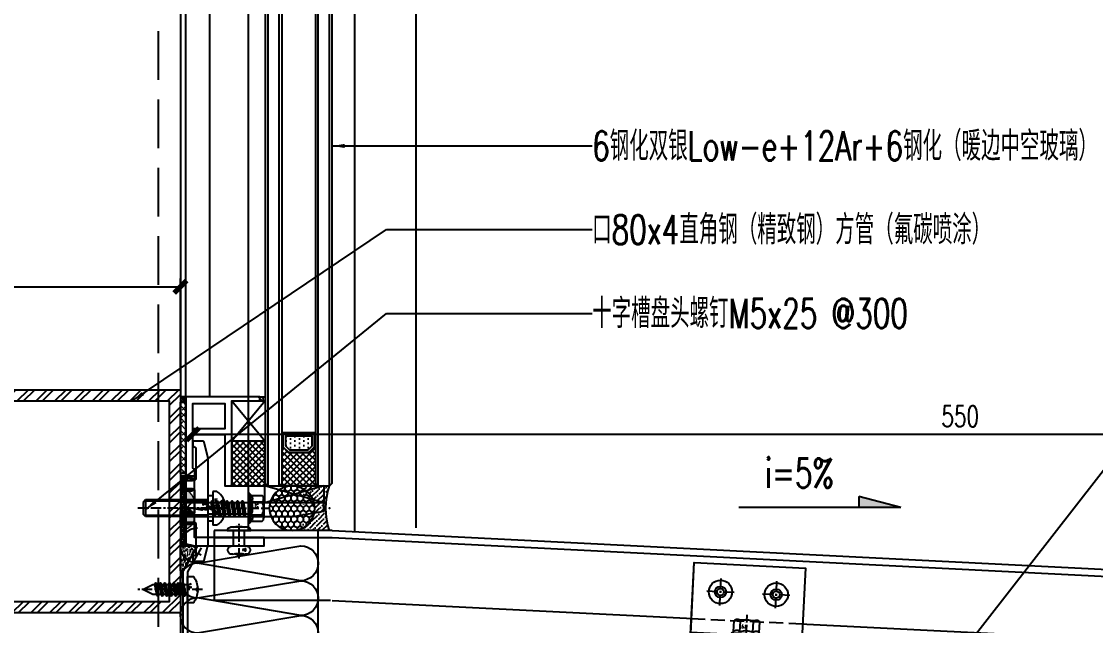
# Model space of a CAD drawing. Extents: x -160106 to 966792, y -663931 to 1550022.
# Drawn here: x -60194.4 to -59809.6, y -98977.3 to -98760.8 of the extents above; entities that cross this region are included whole.
import ezdxf
from ezdxf.enums import TextEntityAlignment as Align

# ---------------------------------------------------------------- set-up
doc = ezdxf.new("R2010")
doc.units = 0
for name, pattern in [('AUSGEZOGEN', [0]), ('CENTER', [2, 1.25, -0.25, 0.25, -0.25]), ('ZN-CENTER', [2, 1.25, -0.25, 0.25, -0.25]), ('ZN-DASH', [0.35, 0.25, -0.1])]:
    doc.linetypes.add(name, pattern=pattern)
for name, color, linetype in [('!ZN1-填充-8', 8, 'Continuous'), ('!ZN3-不锈钢板幕墙-7', 7, 'Continuous'), ('!ZN3-玻璃幕墙-4', 4, 'Continuous'), ('!ZN3-铝板幕墙-3', 3, 'Continuous'), ('!ZN4-辅助材料-1', 1, 'Continuous'), ('!ZN4-配件-11', 11, 'Continuous'), ('!ZN5-钢材投影-40', 40, 'Continuous'), ('!ZN5-铝材投影-112', 112, 'Continuous'), ('!ZN5-铝材断面-6', 6, 'Continuous'), ('!ZN6-虚线-8', 8, 'ZN-DASH'), ('2钢材断面', 2, 'Continuous'), ('3符号', 173, 'Continuous'), ('A_Hatch', 8, 'Continuous'), ('DIM', 173, 'Continuous'), ('Fill', 8, 'Continuous'), ('TEXT', 7, 'Continuous'), ('型材截面颜色', 253, 'Continuous')]:
    doc.layers.add(name, color=color, linetype=linetype)
for name, color, linetype, lineweight in [('0CABR-填充', 8, 'Continuous', 5), ('0CABR-密封材料、垫片', 195, 'Continuous', 9), ('0填充', 8, 'Continuous', 13)]:
    doc.layers.add(name, color=color, linetype=linetype, lineweight=lineweight)
doc.styles.add('DHTEXT-1', font='ROMANS.shx', dxfattribs={"width": 0.7, "bigfont": 'CHINESE.shx'})
doc.styles.add('卓越符号', font='ROMANS.shx', dxfattribs={"width": 0.7, "bigfont": 'CHINESE.shx'})
doc.dimstyles.new('ZN3', dxfattribs={"dimscale": 3, "dimtxt": 2.5, "dimasz": 1.5, "dimexe": 1, "dimexo": 2, "dimgap": 0.9, "dimtad": 1, "dimdec": 0, "dimdsep": 46, "dimtxsty": 'DHTEXT-1', "dimblk": 'ARCHTICK', "dimcen": 2.5, "dimclrd": 173, "dimclre": 173, "dimclrt": 7, "dimazin": 2, "dimtfac": 1, "dimtix": 1, "dimtmove": 2, "dimatfit": 3, "dimfxl": 0, "dimarcsym": 0})

# ---------------------------------------------------------------- blocks, each defined once
blk = doc.blocks.new('_ArchTick')
at = {"color": 0, "linetype": 'ByBlock', "const_width": 0.4}
blk.add_lwpolyline([(-0.5, -0.5), (0.5, 0.5)], dxfattribs=at)
blk = doc.blocks.new('*D3449')
at = {"layer": 'Defpoints', "color": 0, "ltscale": 30, "transparency": 16777216}
for p in [(-59583.04, -98908.71), (-60133.04, -98926.32), (-59583.04, -98968.26)]:
    blk.add_point(p, dxfattribs=at)
at = {"layer": 'DIM', "color": 173, "linetype": 'ByBlock', "lineweight": -2, "ltscale": 30, "transparency": 16777216}
for p, q in [((-60133.04, -98920.32), (-60133.04, -98905.71)), ((-60133.04, -98908.71), (-59583.04, -98908.71)), ((-59583.04, -98962.26), (-59583.04, -98905.71))]:
    blk.add_line(p, q, dxfattribs=at)
at = {"layer": 'DIM', "color": 173, "lineweight": -2, "ltscale": 30, "transparency": 16777216, "xscale": 4.5, "yscale": 4.5, "zscale": 4.5, "rotation": 180}
blk.add_blockref('_ArchTick', (-60133.04, -98908.71), dxfattribs=at)
at = {"layer": 'DIM', "color": 173, "lineweight": -2, "ltscale": 30, "transparency": 16777216, "xscale": 4.5, "yscale": 4.5, "zscale": 4.5}
blk.add_blockref('_ArchTick', (-59583.04, -98908.71), dxfattribs=at)
at = {"layer": 'DIM', "color": 7, "ltscale": 30, "transparency": 16777216, "insert": (-59858.04, -98902.26), "char_height": 7.5, "attachment_point": 5, "style": 'DHTEXT-1'}
blk.add_mtext('550', dxfattribs=at)
blk = doc.blocks.new('*U1233')
blk.add_hatch(color=256).paths.add_polyline_path([(-7.1, 1.32), (-12.1, 0), (-7.1, 0)])
for p, q in [((-12.1, 0), (-7.1, 1.32)), ((-7.1, 1.32), (-7.1, 0)), ((-12.1, 0), (7.21, 0))]:
    blk.add_line(p, q)
at = {"color": 0, "style": '卓越符号', "width": 0.7, "flags": 8}
blk.add_attdef('I=3%', text='', height=3.5, dxfattribs=at).set_placement((0, 1.31), align=Align.BOTTOM_CENTER)
blk = doc.blocks.new('*D3442')
at = {"layer": 'Defpoints', "color": 0, "ltscale": 30, "transparency": 16777216}
for p in [(-60137.44, -98855.86), (-60337.44, -98892.76), (-60137.44, -98892.76)]:
    blk.add_point(p, dxfattribs=at)
at = {"layer": 'DIM', "color": 173, "linetype": 'ByBlock', "lineweight": -2, "ltscale": 30, "transparency": 16777216}
for p, q in [((-60337.44, -98886.76), (-60337.44, -98852.86)), ((-60137.44, -98886.76), (-60137.44, -98852.86)), ((-60337.44, -98855.86), (-60137.44, -98855.86))]:
    blk.add_line(p, q, dxfattribs=at)
at = {"layer": 'DIM', "color": 173, "lineweight": -2, "ltscale": 30, "transparency": 16777216, "xscale": 4.5, "yscale": 4.5, "zscale": 4.5, "rotation": 180}
blk.add_blockref('_ArchTick', (-60337.44, -98855.86), dxfattribs=at)
at = {"layer": 'DIM', "color": 173, "lineweight": -2, "ltscale": 30, "transparency": 16777216, "xscale": 4.5, "yscale": 4.5, "zscale": 4.5}
blk.add_blockref('_ArchTick', (-60137.44, -98855.86), dxfattribs=at)
at = {"layer": 'DIM', "color": 7, "ltscale": 30, "transparency": 16777216, "insert": (-60237.44, -98849.41), "char_height": 7.5, "attachment_point": 5, "style": 'DHTEXT-1'}
blk.add_mtext('200', dxfattribs=at)
blk = doc.blocks.new('*U3378')
at = {"ltscale": 10}
for p, q in [((-1.02, 4.62), (-4.95, 4.62)), ((-0.55, -5.12), (-0.55, 5.12)), ((-0.17, 5.48), (0, 4.84)), ((0, -4.84), (0, 4.84)), ((-5.45, -3.46), (-5.45, 3.46)), ((-1.02, 2.31), (-4.95, 2.31)), ((0, 2.08), (14.29, 2.08)), ((1.42, 2.73), (2.2, -2.73)), ((3.22, 2.73), (4, -2.73)), ((5.02, 2.73), (5.8, -2.73)), ((6.82, 2.73), (7.6, -2.73)), ((8.62, 2.73), (9.4, -2.73)), ((10.42, 2.73), (11.2, -2.73)), ((12.22, 2.73), (13, -2.73)), ((-1.02, -2.31), (-4.95, -2.31)), ((14.29, -2.09), (0, -2.09)), ((-1.02, -4.62), (-4.95, -4.62)), ((-0.17, -5.48), (0, -4.84))]:
    blk.add_line(p, q, dxfattribs=at)
at = {"color": 0, "linetype": 'ZN-CENTER', "ltscale": 3}
blk.add_line((24, 0), (-7.28, 0), dxfattribs=at)
at = {"ltscale": 10}
for points in [[(1.83, -2.09), (1.05, 2.08), (1.42, 2.73), (1.79, 2.08), (2.57, -2.09), (2.2, -2.73)], [(3.63, -2.09), (2.85, 2.08), (3.22, 2.73), (3.59, 2.08), (4.37, -2.09), (4, -2.73)], [(5.43, -2.09), (4.65, 2.08), (5.02, 2.73), (5.39, 2.08), (6.17, -2.09), (5.8, -2.73)], [(7.23, -2.09), (6.45, 2.08), (6.82, 2.73), (7.19, 2.08), (7.97, -2.09), (7.6, -2.73)], [(9.03, -2.09), (8.25, 2.08), (8.62, 2.73), (8.99, 2.08), (9.77, -2.09), (9.4, -2.73)], [(10.83, -2.09), (10.05, 2.08), (10.42, 2.73), (10.79, 2.08), (11.57, -2.09), (11.2, -2.73)], [(12.63, -2.09), (11.85, 2.08), (12.22, 2.73), (12.59, 2.08), (13.37, -2.09), (13, -2.73)]]:
    blk.add_lwpolyline(points, close=True, dxfattribs=at)
for points in [[(14.29, -2.09, -0.414214), (14.45, -2.24), (14.45, -2.32), (20.18, -2.32), (22, -0.26), (22, 0.26), (20.18, 2.32), (14.45, 2.32), (14.45, 2.24, -0.414214), (14.29, 2.08)], [(16.51, -2.32), (16.36, -1.2), (15.83, -1.52, -0.530462), (15.03, -1.17), (14.81, 0.1, -0.651316), (15.47, 0.54), (16, 0.21), (16.77, 0.66), (22, -0.26, -0.201226), (20.18, 2.32)]]:
    blk.add_lwpolyline(points, format="xyb", dxfattribs=at)
for centre, radius, start, end in [((-3.87, 3.46), 1.58, 133.1736, 226.8264), ((0.07, 3.46), 1.58, 133.1736, 226.8264), ((7.48, -2.87), 11.32, 132.4922, 138.6064), ((0.13, 0), 5.58, 155.5673, 204.4327), ((4.07, 0), 5.58, 155.5673, 204.4327), ((-3.87, -3.46), 1.58, 133.1736, 226.8264), ((0.07, -3.46), 1.58, 133.1736, 226.8264), ((7.48, 2.87), 11.32, 221.3936, 227.5078)]:
    blk.add_arc(centre, radius, start, end, dxfattribs=at)
at = {"layer": 'Defpoints', "color": 0, "ltscale": 10, "style": 'DHTEXT-1', "width": 0.7}
blk.add_text('5.5', height=1, rotation=90, dxfattribs=at).set_placement((-2.46, -0.93), align=Align.CENTER)
blk = doc.blocks.new('*U3563')
at = {"linetype": 'ByBlock', "lineweight": -2, "ltscale": 10}
for p, q in [((0, 4.2), (0, -4.2)), ((-1.2, -3), (-1.2, 3)), ((5.5, 2), (0, 2)), ((5.5, 2.5), (5.5, -2.5)), ((5.5, -2), (0, -2))]:
    blk.add_line(p, q, dxfattribs=at)
at = {"color": 0, "linetype": 'CENTER', "ltscale": 3}
blk.add_line((10.01, 0), (-2.45, 0), dxfattribs=at)
at = {"linetype": 'ByBlock', "lineweight": -2, "ltscale": 10}
for centre, radius, start, end in [((0, 3), 1.2, 90, 180), ((7, 2.5), 1.5, 348.448, 180), ((4.42, 0), 5.96, 160.395, 199.605), ((16.17, 0), 8, 164.3308, 195.6692), ((6.19, 0), 2.67, 323.2266, 36.7843), ((0, -3), 1.2, 180, 270), ((7, -2.5), 1.5, 180, 11.552)]:
    blk.add_arc(centre, radius, start, end, dxfattribs=at)
at = {"layer": 'Defpoints', "color": 0, "ltscale": 10, "style": 'DHTEXT-1', "width": 0.7}
blk.add_text('D4', height=1, rotation=90, dxfattribs=at).set_placement((7.37, -1.85), align=Align.CENTER)
blk = doc.blocks.new('*U1991')
at = {"ltscale": 10}
for p, q in [((-1.02, 4.62), (-4.95, 4.62)), ((-0.55, -5.12), (-0.55, 5.12)), ((-0.17, 5.48), (0, 4.84)), ((0, -4.84), (0, 4.84)), ((-5.45, -3.46), (-5.45, 3.46)), ((-1.02, 2.31), (-4.95, 2.31)), ((0, 2.08), (14.29, 2.08)), ((1.42, 2.73), (2.2, -2.73)), ((3.22, 2.73), (4, -2.73)), ((5.02, 2.73), (5.8, -2.73)), ((6.82, 2.73), (7.6, -2.73)), ((8.62, 2.73), (9.4, -2.73)), ((10.42, 2.73), (11.2, -2.73)), ((12.22, 2.73), (13, -2.73)), ((-1.02, -2.31), (-4.95, -2.31)), ((14.29, -2.09), (0, -2.09)), ((-1.02, -4.62), (-4.95, -4.62)), ((-0.17, -5.48), (0, -4.84))]:
    blk.add_line(p, q, dxfattribs=at)
at = {"color": 0, "linetype": 'ZN-CENTER', "ltscale": 3}
blk.add_line((24, 0), (-7.28, 0), dxfattribs=at)
at = {"ltscale": 10}
for points in [[(1.83, -2.09), (1.05, 2.08), (1.42, 2.73), (1.79, 2.08), (2.57, -2.09), (2.2, -2.73)], [(3.63, -2.09), (2.85, 2.08), (3.22, 2.73), (3.59, 2.08), (4.37, -2.09), (4, -2.73)], [(5.43, -2.09), (4.65, 2.08), (5.02, 2.73), (5.39, 2.08), (6.17, -2.09), (5.8, -2.73)], [(7.23, -2.09), (6.45, 2.08), (6.82, 2.73), (7.19, 2.08), (7.97, -2.09), (7.6, -2.73)], [(9.03, -2.09), (8.25, 2.08), (8.62, 2.73), (8.99, 2.08), (9.77, -2.09), (9.4, -2.73)], [(10.83, -2.09), (10.05, 2.08), (10.42, 2.73), (10.79, 2.08), (11.57, -2.09), (11.2, -2.73)], [(12.63, -2.09), (11.85, 2.08), (12.22, 2.73), (12.59, 2.08), (13.37, -2.09), (13, -2.73)]]:
    blk.add_lwpolyline(points, close=True, dxfattribs=at)
for points in [[(14.29, -2.09, -0.414214), (14.45, -2.24), (14.45, -2.32), (20.18, -2.32), (22, -0.26), (22, 0.26), (20.18, 2.32), (14.45, 2.32), (14.45, 2.24, -0.414214), (14.29, 2.08)], [(16.51, -2.32), (16.36, -1.2), (15.83, -1.52, -0.530462), (15.03, -1.17), (14.81, 0.1, -0.651316), (15.47, 0.54), (16, 0.21), (16.77, 0.66), (22, -0.26, -0.201226), (20.18, 2.32)]]:
    blk.add_lwpolyline(points, format="xyb", dxfattribs=at)
for centre, radius, start, end in [((-3.87, 3.46), 1.58, 133.1736, 226.8264), ((0.07, 3.46), 1.58, 133.1736, 226.8264), ((7.48, -2.87), 11.32, 132.4922, 138.6064), ((0.13, 0), 5.58, 155.5673, 204.4327), ((4.07, 0), 5.58, 155.5673, 204.4327), ((-3.87, -3.46), 1.58, 133.1736, 226.8264), ((0.07, -3.46), 1.58, 133.1736, 226.8264), ((7.48, 2.87), 11.32, 221.3936, 227.5078)]:
    blk.add_arc(centre, radius, start, end, dxfattribs=at)
at = {"layer": 'Defpoints', "color": 0, "ltscale": 10, "style": 'DHTEXT-1', "width": 0.7}
blk.add_text('5.5', height=1, rotation=90, dxfattribs=at).set_placement((-2.46, -0.93), align=Align.CENTER)
blk = doc.blocks.new('*U2070')
at = {"color": 0, "linetype": 'CENTER', "ltscale": 3}
for p, q in [((0, 4.88), (0, -4.88)), ((4.88, 0), (-4.88, 0))]:
    blk.add_line(p, q, dxfattribs=at)
at = {"linetype": 'ByBlock', "ltscale": 10}
for radius in [4.2, 2, 1.23]:
    blk.add_circle((0, 0), radius, dxfattribs=at)
blk = doc.blocks.new('*U2372')
at = {"layer": '!ZN1-填充-8'}
h = blk.add_hatch(dxfattribs=at)
h.set_pattern_fill('NET3', color=256, scale=0.75, angle=180, style=0)
h.set_pattern_definition([(180, (-1731.706, 294.7402), (-3e-16, -2.38125), []), (240, (-1731.706, 294.7402), (2.062223, -1.190625), []), (300, (-1731.706, 294.7402), (2.062223, 1.190625), [])])
h.paths.add_polyline_path([(20, 0), (-20, 0), (-20, -2), (20, -2)])
at = {"ltscale": 0.125}
blk.add_wipeout([(-20, -30), (20, -30), (20, -5), (-20, -5)], dxfattribs=at).dxf.layer = '!ZN6-虚线-8'
at = {"layer": '!ZN5-铝材投影-112', "ltscale": 0.25}
blk.add_line((-20, -5), (20, -5), dxfattribs=at)
at = {"layer": '!ZN5-铝材投影-112'}
blk.add_lwpolyline([(20, -2), (-20, -2), (-20, -30), (20, -30)], close=True, dxfattribs=at)
at = {"layer": '!ZN6-虚线-8', "linetype": 'ZN-DASH', "ltscale": 10}
for p, q in [((-7.5, -5), (-7.5, -2)), ((7.5, -5), (7.5, -2))]:
    blk.add_line(p, q, dxfattribs=at)
at = {"layer": '!ZN6-虚线-8', "color": 8, "linetype": 'ZN-DASH', "ltscale": 20}
blk.add_line((-20, -10), (20, -10), dxfattribs=at)
at = {"layer": '!ZN4-配件-11', "color": 1, "xscale": -1, "rotation": 270}
for name, p in [('*U1991', (0, -5)), ('*U2070', (-10, -20)), ('*U2070', (10, -20))]:
    blk.add_blockref(name, p, dxfattribs=at)
at = {"ltscale": 0.25}
blk.add_wipeout([(20, 0), (20, -2), (-20, -2), (-20, 0)], dxfattribs=at).dxf.layer = '!ZN4-辅助材料-1'
at = {"layer": '!ZN4-辅助材料-1'}
blk.add_lwpolyline([(20, 0), (-20, 0), (-20, -2), (20, -2)], close=True, dxfattribs=at)
blk = doc.blocks.new('20230625105620')
at = {"layer": '0CABR-填充'}
h = blk.add_hatch(dxfattribs=at)
h.set_pattern_fill('ANSI38', color=256, scale=0.3, angle=90)
h.set_pattern_definition([(135, (669.6331, -11486.4539), (-0.67351921, -0.67351921), []), (225, (669.6331, -11486.4539), (-0.67351921, -2.02055763), [2.38125, -1.42875])])
h.paths.add_polyline_path([(-5.2, 3.7), (-5.2, 4.5), (-8.5, 4.5), (-8.5, 7.5), (-5.2, 7.5), (-5.2, 8.3), (-9.5, 8.3), (-9.5, 3.7)])
h = blk.add_hatch(dxfattribs=at)
h.set_pattern_fill('ANSI38', color=256, scale=0.3, angle=90)
h.set_pattern_definition([(135, (669.6331, -11486.4539), (-0.67351921, -0.67351921), []), (225, (669.6331, -11486.4539), (-0.67351921, -2.02055763), [2.38125, -1.42875])])
h.paths.add_polyline_path([(-5.2, 3.7), (-5.2, 4.5), (-8.5, 4.5), (-8.5, 7.5), (-5.2, 7.5), (-5.2, 8.3), (-9.5, 8.3), (-9.5, 3.7)])
h = blk.add_hatch(dxfattribs=at)
h.set_pattern_fill('ANSI38', color=256, scale=0.3, angle=90)
h.set_pattern_definition([(135, (669.6331, -11498.4539), (-0.67351921, -0.67351921), []), (225, (669.6331, -11498.4539), (-0.67351921, -2.02055763), [2.38125, -1.42875])])
h.paths.add_polyline_path([(-5.2, -8.3), (-5.2, -7.5), (-8.5, -7.5), (-8.5, -4.5), (-5.2, -4.5), (-5.2, -3.7), (-9.5, -3.7), (-9.5, -8.3)])
h = blk.add_hatch(dxfattribs=at)
h.set_pattern_fill('ANSI38', color=256, scale=0.3, angle=90)
h.set_pattern_definition([(135, (669.6331, -11498.4539), (-0.67351921, -0.67351921), []), (225, (669.6331, -11498.4539), (-0.67351921, -2.02055763), [2.38125, -1.42875])])
h.paths.add_polyline_path([(-5.2, -8.3), (-5.2, -7.5), (-8.5, -7.5), (-8.5, -4.5), (-5.2, -4.5), (-5.2, -3.7), (-9.5, -3.7), (-9.5, -8.3)])
at = {"layer": '!ZN4-辅助材料-1'}
for points in [[(-5.2, 3.7), (-5.2, 4.5), (-8.5, 4.5), (-8.5, 7.5), (-5.2, 7.5), (-5.2, 8.3), (-9.5, 8.3), (-9.5, 3.7), (-5.2, 3.7)], [(-5.2, -3.7), (-5.2, -4.5), (-8.5, -4.5), (-8.5, -7.5), (-5.2, -7.5), (-5.2, -8.3), (-9.5, -8.3), (-9.5, -3.7), (-5.2, -3.7)]]:
    blk.add_lwpolyline(points, dxfattribs=at)
at = {"layer": '!ZN5-铝材投影-112'}
blk.add_lwpolyline([(-4.5, 4), (-4.5, -4, -0.414214), (-5, -4.5), (-8, -4.5, 0.414214), (-8.5, -5), (-8.5, -7, 0.414214), (-8, -7.5), (-4.5, -7.5, -0.414214), (-4, -8), (-4, -19, -0.414214), (-4.5, -19.5, 0.414214), (-5, -20), (-5, -21.5), (-1.49, -21.5, 0.339454), (-1.01, -21.13), (0.5, -15.5), (0.5, -0.5), (0, 0), (0.5, 0.5), (0.5, 15.5), (-1.01, 21.13, 0.339454), (-1.49, 21.5), (-5, 21.5), (-5, 20, 0.414214), (-4.5, 19.5, -0.414214), (-4, 19), (-4, 8, -0.414214), (-4.5, 7.5), (-8, 7.5, 0.414214), (-8.5, 7), (-8.5, 5, 0.414214), (-8, 4.5), (-5, 4.5, -0.414214), (-4.5, 4)], format="xyb", close=True, dxfattribs=at)
at = {"layer": '0CABR-密封材料、垫片'}
for points in [[(-5.2, 3.7), (-5.2, 4.5), (-8.5, 4.5), (-8.5, 7.5), (-5.2, 7.5), (-5.2, 8.3), (-9.5, 8.3), (-9.5, 3.7), (-5.2, 3.7)], [(-5.2, -3.7), (-5.2, -4.5), (-8.5, -4.5), (-8.5, -7.5), (-5.2, -7.5), (-5.2, -8.3), (-9.5, -8.3), (-9.5, -3.7), (-5.2, -3.7)]]:
    blk.add_lwpolyline(points, dxfattribs=at)
blk = doc.blocks.new('*U3024')
at = {"linetype": 'ByBlock', "ltscale": 10}
for p, q in [((-3.1, 6), (-1.6, 6)), ((-1.6, -6), (-1.6, 6)), ((-1.6, -4.62), (-1.6, 4.62)), ((-1.6, 4.62), (0, 4.62)), ((0, 4.62), (0, -4.62)), ((-6.2, 0.6), (-5, 0.6)), ((-5.51, 3.26), (-1.6, 0.23)), ((-5, 0.6), (-5, -0.6)), ((-2.36, 0.82), (-2.36, -0.82)), ((0, 0), (-1.6, 0.58)), ((0, 3), (22.5, 3)), ((0, 2.55), (22.95, 2.55)), ((22.5, -3), (22.5, 3)), ((22.5, 3), (23.4, 2.1)), ((23.4, -2.1), (23.4, 2.1)), ((-5, -0.6), (-6.2, -0.6)), ((-5.51, -3.26), (-1.6, -0.23)), ((0, -0.83), (-1.6, -0.25)), ((0, -2.55), (22.95, -2.55)), ((0, -3), (22.5, -3)), ((22.5, -3), (23.4, -2.1)), ((-3.1, -6), (-1.6, -6)), ((0, -4.62), (-1.6, -4.62))]:
    blk.add_line(p, q, dxfattribs=at)
at = {"color": 0, "linetype": 'ZN-CENTER', "ltscale": 3}
blk.add_line((-7.15, 0), (25.2, 0), dxfattribs=at)
at = {"linetype": 'ByBlock', "ltscale": 10}
for centre, start, end in [((0.63, 0.27), 123.0516, 177.2303), ((0.63, -0.27), 182.7697, 236.9484)]:
    blk.add_arc(centre, 6.84, start, end, dxfattribs=at)
at = {"layer": 'Defpoints', "color": 0, "ltscale": 10, "style": 'DHTEXT-1', "width": 0.7}
blk.add_text('M6', height=1, rotation=90, dxfattribs=at).set_placement((-2.25, -2.65), align=Align.CENTER)
blk = doc.blocks.new('16胶缝')
at = {"layer": '!ZN1-填充-8', "ltscale": 0.1}
h = blk.add_hatch(dxfattribs=at)
h.set_pattern_fill('HONEY', color=256, scale=10, style=0)
h.set_pattern_definition([(5e-15, (-19679.56, -11324.3713), (1.875, 1.08253175), [1.25, -2.5]), (120, (-19679.56, -11324.3713), (-1.874999996, 1.082531757), [1.25, -2.5]), (60, (-19679.56, -11324.3713), (4e-09, 2.165063507), [-2.5, 1.25])])
edge = h.paths.add_edge_path()
edge.add_ellipse((8, 13.4), major_axis=(0, -8.15), ratio=0.981746, start_angle=0, end_angle=360)
h = blk.add_hatch(dxfattribs=at)
h.set_pattern_fill('ANSI36', color=256, scale=10, style=0)
h.set_pattern_definition([(45, (-19679.5754, -11324.3713), (0.66291261, 2.43067956), [3.125, -0.625, 0, -0.625])])
edge = h.paths.add_edge_path()
edge.add_ellipse((8.02, 13.4), major_axis=(0.87, 8.1), ratio=0.981332, start_angle=124.6263, end_angle=247.3977, ccw=False)
edge.add_arc((0, 10.2), 1.2, 269.9716, 324.4867, ccw=False)
edge.add_line((0, 9), (0, 0))
edge.add_arc((8, -24.92), 26.17, 432.2032, 467.7968, ccw=False)
edge.add_line((16, 0), (16, 9))
edge.add_arc((16.01, 10.23), 1.23, 216.5906, 269.6986, ccw=False)
at = {"layer": '!ZN4-辅助材料-1', "color": 1, "ltscale": 0.1}
blk.add_arc((8, -24.92), 26.17, 72.2032, 107.7968, dxfattribs=at)
blk.add_ellipse((8, 13.4), major_axis=(0, -8.15), ratio=0.981746, dxfattribs=at)
blk.add_point((8, 0), dxfattribs=at)
blk = doc.blocks.new('胶缝断面')
at = {"color": 7, "ltscale": 0.1, "extrusion": (0, 0, -1), "zscale": -1, "rotation": 180}
blk.add_blockref('16胶缝', (8, 0), dxfattribs=at)
blk = doc.blocks.new('20230625110549')
at = {"layer": '!ZN1-填充-8', "ltscale": 20}
h = blk.add_hatch(color=256, dxfattribs=at)
h.dxf.hatch_style = 1
h.paths.add_polyline_path([(0, 5), (0, 0), (5, 0, 0.414214)])
at = {"layer": '0CABR-填充', "ltscale": 20}
blk.add_line((0, 0), (0, 5), dxfattribs=at)
blk.add_arc((0, 0), 5, 0, 90, dxfattribs=at)
blk = doc.blocks.new('20250822103150', base_point=(-89262.55, -87415.13))
at = {"layer": '!ZN4-辅助材料-1'}
blk.add_lwpolyline([(-89131.15, -87413.13), (-89152.32, -87413.13), (-89152.32, -87407.13), (-89131.15, -87407.13), (-89131.15, -87413.13), (-89152.32, -87407.13), (-89131.15, -87407.13), (-89152.32, -87413.13)], dxfattribs=at)
at = {"layer": '!ZN5-钢材投影-40'}
blk.add_lwpolyline([(-89142.15, -87418.13), (-89131.15, -87416.13), (-89131.15, -87413.13), (-89182.55, -87413.13), (-89182.55, -87418.13), (-89142.15, -87418.13)], close=True, dxfattribs=at)
at = {"layer": '0CABR-填充', "ltscale": 20}
blk.add_blockref('20230625110549', (-89182.55, -87413.13), dxfattribs=at)
at = {"layer": '0CABR-填充', "ltscale": 20, "xscale": -1, "rotation": 180}
blk.add_blockref('20230625110549', (-89182.55, -87418.13), dxfattribs=at)
blk = doc.blocks.new('20240131155736')
at = {"layer": '!ZN1-填充-8'}
h = blk.add_hatch(dxfattribs=at)
h.set_pattern_fill('ANSI36', color=256, scale=0.5, angle=270, style=0)
h.set_pattern_definition([(315, (4155.5162, -11794.8225), (1.54348152, -0.420949506), [1.984375, -0.396875, 0, -0.396875])])
h.paths.add_polyline_path([(-0.75, 0.75), (-0.75, -0.75), (1.25, -0.75), (1.25, 0.75)])
at = {"layer": '!ZN4-辅助材料-1', "linetype": 'AUSGEZOGEN'}
blk.add_line((-1.25, 0.75), (1.25, 0.75), dxfattribs=at)
blk = doc.blocks.new('20240131160147')
at = {"layer": '!ZN5-铝材断面-6'}
blk.add_lwpolyline([(-3.36, 1.25), (-3.36, 19.75), (-0.86, 19.75), (-0.86, -10.75), (9.14, -10.75), (9.14, -12.25), (-17.26, -12.25), (-17.26, 15.25, -0.414214), (-16.26, 16.25), (-15.06, 16.25, -0.414214), (-14.06, 15.25), (-14.06, 13.75), (-14.26, 13.75, 0.414214), (-14.76, 13.25), (-14.76, 1.25)], format="xyb", close=True, dxfattribs=at)
blk.add_lwpolyline([(-14.76, -0.75), (-14.76, -9.75), (-3.36, -9.75), (-3.36, -0.75)], close=True, dxfattribs=at)
at = {"layer": '!ZN1-填充-8', "ltscale": 50, "xscale": -1, "rotation": 180}
blk.add_blockref('20240131155736', (9.89, -11.5), dxfattribs=at)
blk = doc.blocks.new('20250822102610', base_point=(-89164.55, -87453.63))
at = {"layer": '!ZN1-填充-8'}
h = blk.add_hatch(dxfattribs=at)
h.set_pattern_fill('ANSI37', color=256, style=0)
h.set_pattern_definition([(45, (0, 0), (-1.122532015, 1.122532015), []), (135, (0, 0), (-1.122532015, -1.122532015), [])])
edge = h.paths.add_edge_path()
edge.add_line((-89165.05, -87423.13), (-89151.55, -87423.13))
edge.add_line((-89151.55, -87423.13), (-89152.55, -87424.13))
edge.add_line((-89152.55, -87424.13), (-89152.55, -87439.13))
edge.add_line((-89152.55, -87439.13), (-89164.55, -87439.13))
edge.add_line((-89164.55, -87439.13), (-89164.55, -87423.63))
edge.add_arc((-89165.05, -87423.63), 0.5, 359.9997, 450)
at = {"layer": '!ZN1-填充-8', "ltscale": 100}
for p, q in [((-89164.55, -87453.63), (-89152.55, -87439.13)), ((-89152.55, -87453.63), (-89164.55, -87439.13))]:
    blk.add_line(p, q, dxfattribs=at)
at = {"layer": '!ZN4-辅助材料-1', "linetype": 'AUSGEZOGEN'}
blk.add_lwpolyline([(-89165.05, -87423.13), (-89151.55, -87423.13), (-89152.55, -87424.13), (-89152.55, -87439.13), (-89164.55, -87439.13), (-89164.55, -87423.63, 0.414215), (-89165.05, -87423.13), (-89165.05, -87423.13)], format="xyb", dxfattribs=at)
blk.add_lwpolyline([(-89152.55, -87439.13), (-89164.55, -87439.13), (-89164.55, -87442.13)], dxfattribs=at)
blk.add_lwpolyline([(-89164.55, -87439.13), (-89164.55, -87453.63), (-89152.55, -87453.63), (-89152.55, -87439.13)], close=True, dxfattribs=at)
blk = doc.blocks.new('20250822103338', base_point=(-89182.55, -87455.13))
at = {"layer": '0填充'}
h = blk.add_hatch(dxfattribs=at)
h.set_pattern_fill('ANSI38', color=256, angle=360, style=0)
h.set_pattern_definition([(45, (0, 0), (-1.122532015, 1.122532015), []), (135, (0, 0), (-3.367596045, 1.122532015), [3.96875, -2.38125])])
h.paths.add_polyline_path([(-89182.55, -87453.13), (-89180.55, -87453.13), (-89180.55, -87427.63), (-89182.55, -87427.63)])
at = {"layer": '型材截面颜色', "ltscale": 60}
h = blk.add_hatch(dxfattribs=at)
h.set_pattern_fill('ANSI36', color=256, scale=0.3, angle=90)
h.set_pattern_definition([(135, (0, 0), (-0.9260889125, 0.2525697034), [1.190625, -0.238125, 0, -0.238125])])
h.paths.add_polyline_path([(-89182.55, -87455.13), (-89182.55, -87453.13), (-89180.55, -87453.13), (-89180.55, -87455.13)])
at = {"layer": '!ZN4-辅助材料-1'}
for points in [[(-89180.55, -87427.63), (-89182.55, -87427.63), (-89182.55, -87453.13), (-89180.55, -87453.13)], [(-89182.55, -87455.13), (-89182.55, -87453.13), (-89180.55, -87453.13), (-89180.55, -87455.13)]]:
    blk.add_lwpolyline(points, close=True, dxfattribs=at)
at = {"layer": '0CABR-密封材料、垫片'}
blk.add_lwpolyline([(-89180.55, -87427.63), (-89182.55, -87427.63), (-89182.55, -87455.13), (-89180.55, -87455.13)], close=True, dxfattribs=at)
blk = doc.blocks.new('20250822103828')
at = {"layer": '!ZN4-辅助材料-1', "ltscale": 100}
for name, p in [('20250822102610', (18.4, 1.5)), ('20250822103338', (0, 0))]:
    blk.add_blockref(name, p, dxfattribs=at)
at = {"layer": '!ZN6-虚线-8', "ltscale": 50}
blk.add_blockref('20240131160147', (19.26, 12.25), dxfattribs=at)
blk = doc.blocks.new('20250822090122')
at = {"layer": 'A_Hatch'}
h = blk.add_hatch(dxfattribs=at)
h.set_pattern_fill('ANSI32', color=256)
h.set_pattern_definition([(45, (-80, -40), (-3.3676, 3.3676), []), (45, (-77.755, -40), (-3.3676, 3.3676), [])])
h.paths.add_polyline_path([(0, 40), (-80, 40), (-80, -40), (0, -40)])
h.paths.add_polyline_path([(-4, 36), (-4, -36), (-76, -36), (-76, 36)], flags=16)
at = {"layer": '2钢材断面'}
for points in [[(-80, 40), (0, 40), (0, -40), (-80, -40)], [(-76, 36), (-4, 36), (-4, -36), (-76, -36)]]:
    blk.add_lwpolyline(points, close=True, dxfattribs=at)
blk = doc.blocks.new('*U2491')
at = {"color": 0, "linetype": 'CENTER', "ltscale": 3}
blk.add_line((-5.42, 0), (17.71, 0), dxfattribs=at)
at = {"linetype": 'ByBlock', "ltscale": 10}
for p, q in [((0, 1.79), (12.38, 1.79)), ((0.98, 2.4), (1.66, -2.4)), ((2.58, 2.4), (3.26, -2.4)), ((4.18, 2.4), (4.86, -2.4)), ((5.78, 2.4), (6.46, -2.4)), ((7.38, 2.4), (8.06, -2.4)), ((8.98, 2.4), (9.66, -2.4)), ((10.58, 2.4), (11.26, -2.4)), ((12.38, 1.79), (16, 0)), ((16, 0), (12.38, -1.79)), ((12.38, -1.79), (0, -1.79))]:
    blk.add_line(p, q, dxfattribs=at)
blk.add_lwpolyline([(-3.3, 0.4), (-3.69, 0.4, -0.147478), (-2.14, 4.75), (0, 4.75), (0, -4.75), (-2.14, -4.75, -0.147478), (-3.69, -0.4), (-3.3, -0.4)], format="xyb", close=True, dxfattribs=at)
for points in [[(1.3, -1.79), (0.63, 1.79), (0.98, 2.4), (1.33, 1.79), (2.01, -1.79), (1.66, -2.4)], [(2.9, -1.79), (2.23, 1.79), (2.58, 2.4), (2.93, 1.79), (3.61, -1.79), (3.26, -2.4)], [(4.5, -1.79), (3.83, 1.79), (4.18, 2.4), (4.53, 1.79), (5.21, -1.79), (4.86, -2.4)], [(6.1, -1.79), (5.43, 1.79), (5.78, 2.4), (6.13, 1.79), (6.81, -1.79), (6.46, -2.4)], [(7.7, -1.79), (7.03, 1.79), (7.38, 2.4), (7.73, 1.79), (8.41, -1.79), (8.06, -2.4)], [(9.3, -1.79), (8.63, 1.79), (8.98, 2.4), (9.33, 1.79), (10.01, -1.79), (9.66, -2.4)], [(10.9, -1.79), (10.23, 1.79), (10.58, 2.4), (10.93, 1.79), (11.61, -1.79), (11.26, -2.4)]]:
    blk.add_lwpolyline(points, close=True, dxfattribs=at)
at = {"layer": 'Defpoints', "color": 0, "ltscale": 10, "style": 'DHTEXT-1', "width": 0.7}
blk.add_text('4.8', height=1, rotation=90, dxfattribs=at).set_placement((-0.49, -1.36), align=Align.CENTER)
blk = doc.blocks.new('*U3465')
at = {"layer": '!ZN1-填充-8'}
h = blk.add_hatch(dxfattribs=at)
h.set_pattern_fill('ANSI37', color=256, scale=0.5, style=0)
h.set_pattern_definition([(45, (6, -9e-16), (-1.12253, 1.12253), []), (135, (6, -9e-16), (-1.12253, -1.12253), [])])
h.paths.add_polyline_path([(0, 5), (0, 19), (1, 18), (14, 18), (14, 17.75), (12, 15.75), (12, 8.25), (14, 6.25), (14, 6), (1, 6)])
h = blk.add_hatch(dxfattribs=at)
h.set_pattern_fill('DOTS', color=8, style=0)
h.set_pattern_definition([(0, (6, -9e-16), (0.79375, 1.5875), [0, -1.5875])])
h.paths.add_polyline_path([(13, 15.34), (13, 8.66), (14.41, 7.25), (17.8, 7.25), (17.8, 16.75), (14.41, 16.75)])
for points in [[(18.75, 18), (14, 18), (14, 17.75), (18.75, 17.75)], [(18.75, 6.25), (14, 6.25), (14, 6), (18.75, 6)]]:
    blk.add_hatch(color=256, dxfattribs=at).paths.add_polyline_path(points)
for p, q in [((0, 23), (332.04, 23)), ((0, 19), (332.04, 19)), ((0, 5), (332.04, 5)), ((0, 1), (332.04, 1))]:
    blk.add_line(p, q, dxfattribs=at)
at = {"layer": '!ZN3-玻璃幕墙-4'}
for points in [[(332.04, 24), (1, 24), (0, 23), (0, 19), (1, 18), (332.04, 18)], [(332.04, 6), (1, 6), (0, 5), (0, 1), (1, 0), (332.04, 0)]]:
    blk.add_lwpolyline(points, dxfattribs=at)
at = {"layer": '!ZN4-辅助材料-1'}
for points in [[(0, 5), (0, 19), (1, 18), (14, 18), (14, 17.75), (12, 15.75), (12, 8.25), (12, 8.25), (14, 6.25), (14, 6), (1, 6), (0, 5)], [(12, 15.75), (12, 8.25), (14, 6.25), (19, 6.25), (19, 17.75), (14, 17.75)], [(13, 15.34), (13, 8.66), (14.41, 7.25), (17.8, 7.25), (17.8, 16.75), (14.41, 16.75)], [(18.75, 18), (14, 18), (14, 17.75), (18.75, 17.75)], [(18.75, 6.25), (14, 6.25), (14, 6), (18.75, 6)]]:
    blk.add_lwpolyline(points, close=True, dxfattribs=at)
blk.add_lwpolyline([(18.4, 17.75), (18.4, 17.65), (14.04, 17.65), (12.1, 15.71), (12.1, 8.29), (14.04, 6.35), (18.4, 6.35), (18.4, 6.25), (18.4, 6.35)], dxfattribs=at)
at = {"layer": 'Defpoints', "color": 250}
for p in [(0, 24), (0, 18), (0, 6), (12, 6), (0, 0)]:
    blk.add_point(p, dxfattribs=at)

msp = doc.modelspace()

# ---------------------------------------------------------------- hatches: boundary and pattern name
at = {"layer": '!ZN1-填充-8'}
h = msp.add_hatch(dxfattribs=at)
h.set_pattern_fill('NET3', color=256, scale=0.4, angle=90, style=0)
h.set_pattern_definition([(90, (-20138.3535, -117903.8567), (-1.27, 1e-15), []), (150, (-20138.3535, -117903.8567), (-0.635, -1.099852263), []), (210, (-20138.3535, -117903.8567), (0.635, -1.099852263), [])])
h.paths.add_polyline_path([(-60135.44, -98923.76), (-60137.44, -98923.76), (-60137.44, -98948.76), (-60135.44, -98948.76)])
h = msp.add_hatch(dxfattribs=at)
h.set_pattern_fill('AR-SAND', color=256, scale=0.5, style=0)
h.set_pattern_definition([(37.5, (11505.9238, 13070.747), (-0.0400007824, 1.223533093), [0, -0.9652, 0, -1.0795, 0, -1.031875]), (7.5, (11505.9238, 13070.747), (1.123808208, 1.792062751), [0, -0.5207, 0, -0.86995, 0, -0.333375]), (327.5, (11505.1428, 13070.747), (1.977480926, 0.003592962), [0, -0.3175, 0, -1.143, 0, -1.49225]), (317.5, (11505.1428, 13070.747), (1.908891131, 0.557323308), [0, -0.15875, 0, -0.7493, 0, -0.85725])])
edge = h.paths.add_edge_path()
edge.add_arc((-60130.5, -98934.39), 14.38, 241.112, 266.8672)
edge.add_line((-60131.28, -98948.74), (-60136.44, -98957.68))
edge.add_line((-60136.44, -98957.68), (-60136.44, -98958))
edge.add_line((-60136.44, -98958), (-60137.44, -98958))
edge.add_line((-60137.44, -98958), (-60137.44, -98946.98))
at = {"layer": '!ZN1-填充-8', "ltscale": 0.1}
h = msp.add_hatch(dxfattribs=at)
h.set_pattern_fill('NET3', color=256, scale=3, style=0)
h.set_pattern_definition([(0, (11505.924, 13070.747), (0, 9.525), []), (60, (11505.924, 13070.747), (-8.248892, 4.7625), []), (120, (11505.924, 13070.747), (-8.248892, -4.7625), [])])
h.paths.add_polyline_path([(-60136.44, -98957.68), (-60137.44, -98957.68), (-60137.44, -98973.34), (-60136.44, -98973.34)])

# ---------------------------------------------------------------- linework, layer by layer
at = {"layer": '!ZN3-不锈钢板幕墙-7', "ltscale": 4}
for p, q in [((-60136.44, -98957.68), (-60131.28, -98948.74)), ((-60129.98, -98949.49), (-60134.94, -98958.08)), ((-60131.28, -98951.24), (-60129.98, -98951.99)), ((-60136.44, -98992.23), (-60136.44, -98957.68)), ((-60134.94, -98958.08), (-60134.94, -98992.23))]:
    msp.add_line(p, q, dxfattribs=at)
at = {"layer": '!ZN3-铝板幕墙-3'}
for p, q in [((-60083.04, -98943.26), (-60125.38, -98943.26)), ((-60125.38, -98943.26), (-60125.38, -98968.26)), ((-60125.38, -98945.76), (-60083.11, -98945.76))]:
    msp.add_line(p, q, dxfattribs=at)
at = {"layer": '!ZN3-铝板幕墙-3', "ltscale": 40}
for p, q in [((-60083.04, -98943.26), (-59691.03, -98962.86)), ((-60083.04, -98945.76), (-59693.65, -98965.23)), ((-60083.67, -98968.26), (-60125.38, -98968.26)), ((-60083.04, -98968.29), (-59692.28, -98987.83))]:
    msp.add_line(p, q, dxfattribs=at)
at = {"layer": '!ZN4-辅助材料-1', "ltscale": 5, "elevation": 0}
msp.add_lwpolyline([(-60135.44, -98923.76), (-60137.44, -98923.76), (-60137.44, -98948.76), (-60135.44, -98948.76)], close=True, dxfattribs=at)
at = {"layer": '!ZN4-辅助材料-1', "ltscale": 4}
msp.add_lwpolyline([(-60131.28, -98948.74), (-60136.44, -98957.68), (-60137.44, -98957.68), (-60137.44, -98946.98, 0.112853), (-60131.28, -98948.74)], format="xyb", dxfattribs=at)
msp.add_lwpolyline([(-60136.44, -98957.68), (-60137.44, -98957.68), (-60137.44, -98973.34), (-60136.44, -98973.34)], close=True, dxfattribs=at)
at = {"layer": '!ZN5-钢材投影-40', "ltscale": 0.3}
msp.add_line((-60137.44, -98592.72), (-60137.44, -99349.48), dxfattribs=at)
at = {"layer": '!ZN5-铝材投影-112'}
for p, q in [((-60053.04, -98592.72), (-60053.04, -98942.26)), ((-60135.44, -98943.26), (-60135.44, -98595.22)), ((-60135.44, -98895.26), (-60135.44, -98595.22)), ((-60126.94, -98895.26), (-60126.94, -98595.22)), ((-60113.04, -98943.26), (-60113.04, -98595.22)), ((-60113.04, -98895.26), (-60113.04, -98595.22)), ((-60075.04, -98595.22), (-60075.04, -98943.66))]:
    msp.add_line(p, q, dxfattribs=at)
at = {"layer": '!ZN5-铝材投影-112', "elevation": 0}
msp.add_lwpolyline([(-60135.44, -98923.76), (-60135.44, -98948.76), (-60107.44, -98948.76), (-60107.44, -98945.76), (-60132.44, -98945.76), (-60132.44, -98923.76)], close=True, dxfattribs=at)
at = {"layer": '!ZN6-虚线-8', "color": 8, "linetype": 'ZN-DASH', "ltscale": 70}
msp.add_line((-60145.44, -98592.72), (-60145.44, -99349.48), dxfattribs=at)
at = {"layer": 'Fill'}
msp.add_lwpolyline([(-60131.28, -98942.38, 1), (-60131.28, -98954.88), (-60094.29, -98948.71, -1), (-60094.29, -98961.21), (-60131.28, -98954.88, 1), (-60131.28, -98967.38), (-60094.29, -98961.21, -1), (-60094.29, -98973.71), (-60131.28, -98967.38, 1), (-60131.28, -98979.88), (-60094.29, -98973.71, -1), (-60094.29, -98986.21)], format="xyb", dxfattribs=at)
msp.add_lwpolyline([(-60088.04, -99085.76), (-60088.04, -98943.26)], dxfattribs=at)

# ---------------------------------------------------------------- block references
at = {"layer": '!ZN3-玻璃幕墙-4', "rotation": 90}
msp.add_blockref('*U3465', (-60083.04, -98927.26), dxfattribs=at)
at = {"layer": '!ZN4-辅助材料-1', "ltscale": 100, "xscale": -1, "rotation": 180}
msp.add_blockref('20250822103828', (-60137.44, -98895.26), dxfattribs=at)
at = {"layer": '!ZN4-辅助材料-1', "ltscale": 100}
msp.add_blockref('20250822103150', (-60217.44, -98935.26), dxfattribs=at)
at = {"layer": '!ZN4-辅助材料-1', "rotation": 270}
msp.add_blockref('胶缝断面', (-60084.04, -98935.26), dxfattribs=at)
at = {"layer": '!ZN4-配件-11', "color": 1, "rotation": 180}
for name, p in [('*U3024', (-60127.44, -98935.26)), ('*U3378', (-60113.04, -98935.26))]:
    msp.add_blockref(name, p, dxfattribs=at)
at = {"layer": '!ZN4-配件-11', "color": 1, "xscale": -1, "rotation": 90}
msp.add_blockref('*U3563', (-60116.44, -98943.26), dxfattribs=at)
at = {"layer": '!ZN4-配件-11', "color": 1, "ltscale": 200, "rotation": 180}
msp.add_blockref('*U2491', (-60134.94, -98964.41), dxfattribs=at)
at = {"layer": '!ZN5-铝材断面-6', "ltscale": 100}
msp.add_blockref('20250822090122', (-60137.44, -98932.76), dxfattribs=at)
at = {"layer": '0CABR-填充', "ltscale": 20}
msp.add_blockref('20230625105620', (-60127.94, -98932.76), dxfattribs=at)
at = {"layer": '3符号', "color": 7}
ref = msp.add_blockref('*U1233', (-59915.67, -98934.95), dxfattribs=dict(at, xscale=-3, yscale=3, zscale=3))
ref.add_attrib('I=3%', 'i=5%', dxfattribs={"layer": '0', "color": 0, "height": 10.5, "style": '卓越符号', "width": 0.7}).set_placement((-59915.67, -98931.03), align=Align.BOTTOM_CENTER)

# ---------------------------------------------------------------- texts
at = {"layer": 'TEXT', "ltscale": 30, "style": 'DHTEXT-1', "width": 0.7}
for s, p in [('6钢化双银Low-e+12Ar+6钢化（暖边中空玻璃）', (-59989.91, -98805.4)), ('口80x4直角钢（精致钢）方管（氟碳喷涂）', (-59989.91, -98835.4)), ('十字槽盘头螺钉M5x25 @300', (-59989.91, -98865.4))]:
    msp.add_text(s, height=10.5, dxfattribs=at).set_placement(p, align=Align.MIDDLE_LEFT)

# ---------------------------------------------------------------- dimensions: what is measured, and where the dimension line sits
at = {"layer": 'DIM', "ltscale": 30}
dim = msp.add_linear_dim(base=(-60137.44, -98855.86), p1=(-60337.44, -98892.76), p2=(-60137.44, -98892.76), dimstyle='ZN3', dxfattribs=at)
dim.commit()
dim.dimension.update_dxf_attribs({"geometry": '*D3442', "text_midpoint": (-60237.44, -98849.41)})

# ---------------------------------------------------------------- leaders
at = {"layer": 'DIM'}
for points in [[(-60083.04, -98805.4), (-60015.75, -98805.4), (-59989.91, -98805.4)], [(-60154.7, -98896.76), (-60063.63, -98835.4), (-59989.91, -98835.4)], [(-60149.94, -98935.76), (-60063.63, -98865.4), (-59989.91, -98865.4)], [(-59859.2, -98988.99), (-59763.07, -98865.4), (-59689.36, -98865.4)]]:
    msp.add_leader(points, dimstyle='ZN3', dxfattribs=at)

# ---------------------------------------------------------------- next in the draw order: block references
at = {"xscale": -1, "rotation": 177.1375947739034}
msp.add_blockref('*U2372', (-59934.94, -98985.71), dxfattribs=at)

# ---------------------------------------------------------------- next in the draw order: dimensions: what is measured, and where the dimension line sits
at = {"layer": 'DIM', "ltscale": 30}
dim = msp.add_linear_dim(base=(-59583.04, -98908.71), p1=(-60133.04, -98926.32), p2=(-59583.04, -98968.26), dimstyle='ZN3', dxfattribs=at)
dim.commit()
dim.dimension.update_dxf_attribs({"geometry": '*D3449', "text_midpoint": (-59858.04, -98902.26)})

doc.saveas('drawing.dxf')
